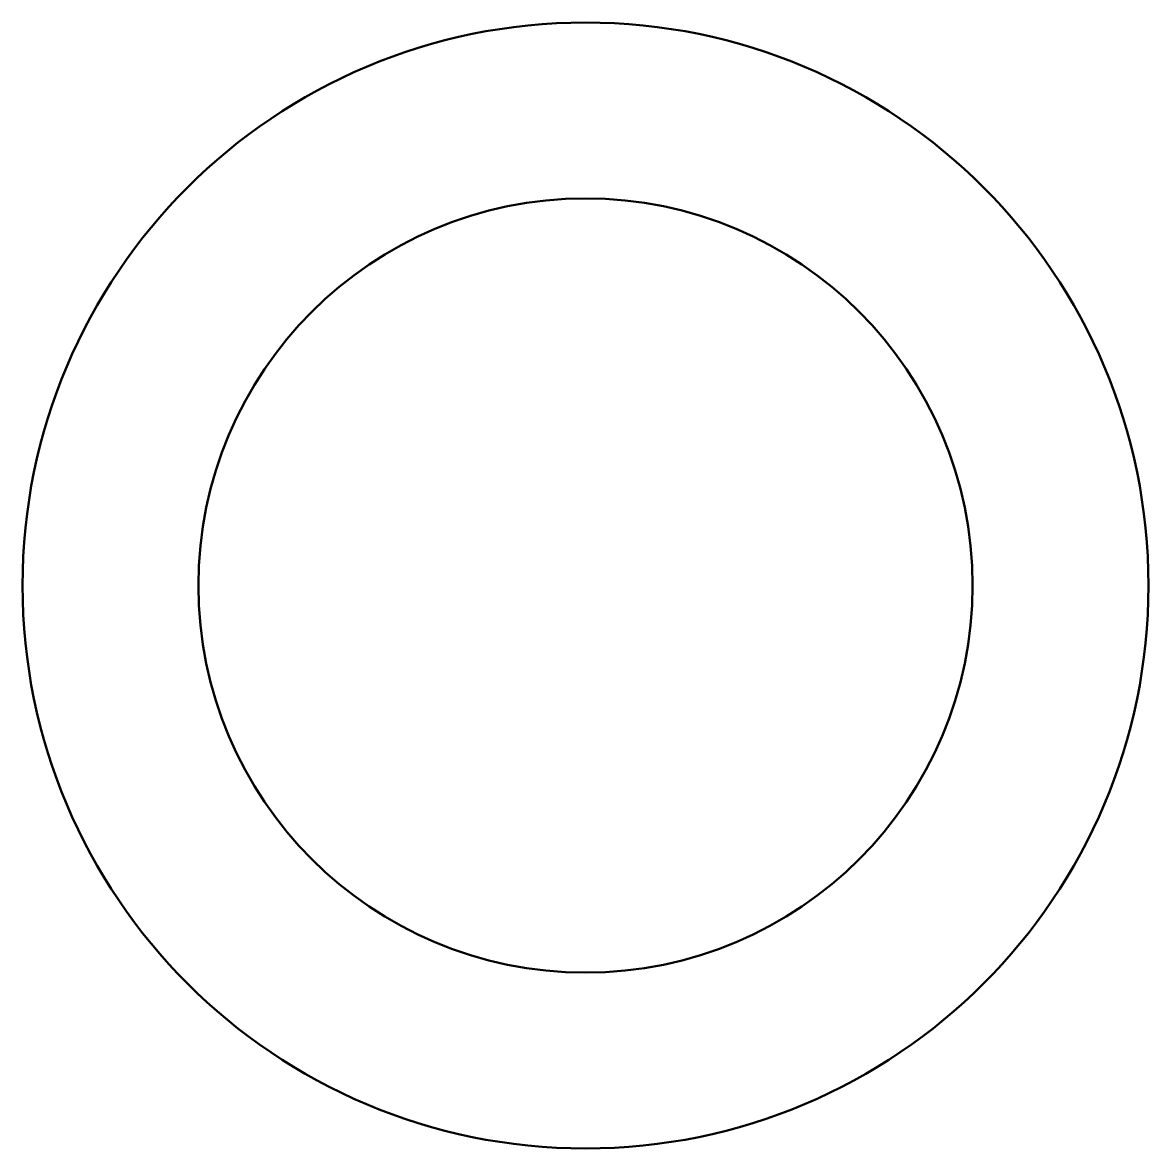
# Model space of a CAD drawing. Header units: millimetres. Extents: x 0 to 160, y 0 to 160.
import ezdxf

# ---------------------------------------------------------------- set-up
doc = ezdxf.new("R2010")
doc.units = ezdxf.units.MM
doc.layers.add('IV_INTERIOR_PROFILES', color=7, linetype='Continuous', lineweight=50)
doc.layers.add('IV_OUTER_PROFILE', color=7, linetype='Continuous', lineweight=50)

msp = doc.modelspace()

# ---------------------------------------------------------------- linework, layer by layer
at = {"layer": 'IV_INTERIOR_PROFILES'}
msp.add_circle((80, 80), 55, dxfattribs=at)
at = {"layer": 'IV_OUTER_PROFILE'}
msp.add_circle((80, 80), 80, dxfattribs=at)

doc.saveas('drawing.dxf')
